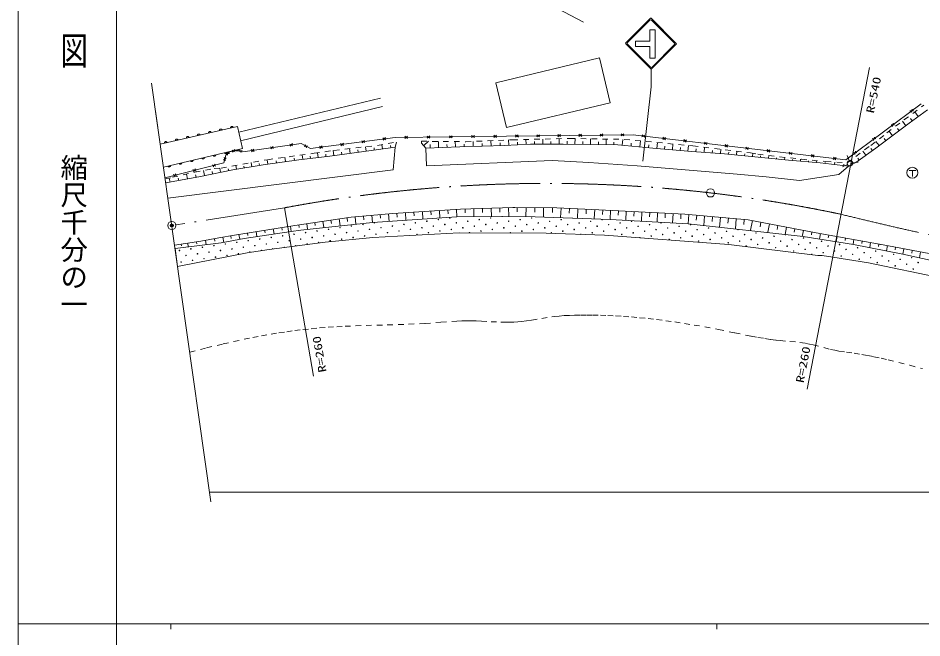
# Model space of a CAD drawing. Units: millimetres, scale not verified. Extents: x 20499 to 660499, y -46940 to 313060.
# Drawn here: x 20499 to 186038, y 135469 to 248928 of the extents above; entities that cross this region are included whole.
import ezdxf
from ezdxf.enums import TextEntityAlignment as Align

# ---------------------------------------------------------------- set-up
doc = ezdxf.new("R2010")
doc.units = ezdxf.units.MM
doc.header["$LTSCALE"] = 1000
doc.header["$PDMODE"] = 32
doc.header["$PDSIZE"] = 500
doc.linetypes.add('USER2', pattern=[18.5, 14.557377, -1.819672, 0.303279, -1.819672])
doc.linetypes.add('USER3', pattern=[2, 1, -1])
for name, color, linetype, lineweight in [('M-BGD', 7, 'Continuous', 13), ('M-BGD-CRST', 7, 'Continuous', 13), ('M-BMK-LINE', 2, 'USER2', 13), ('M-BMK-SRVR', 3, 'Continuous', 13), ('M-STR-HTXT', 7, 'Continuous', 13), ('M-STR-STRC', 7, 'Continuous', 13), ('M-TTL', 2, 'Continuous', 13), ('M-TTL-BAND', 7, 'Continuous', 13)]:
    doc.layers.add(name, color=color, linetype=linetype, lineweight=lineweight)
doc.layers.add('M-OTRS', color=6, linetype='Continuous')
doc.styles.add('@ＭＳ ゴシック', font='')
doc.styles.add('ＭＳ ゴシック', font='')
doc.styles.get('@ＭＳ ゴシック').set_extended_font_data('@MS Gothic')
doc.styles.get('ＭＳ ゴシック').set_extended_font_data('MS Gothic')

# ---------------------------------------------------------------- blocks, each defined once
blk = doc.blocks.new('BUHIN1')
at = {"color": 3, "linetype": 'Continuous', "lineweight": 13}
for radius in [750, 22.5]:
    blk.add_circle((0, 0), radius, dxfattribs=at)
blk = doc.blocks.new('BUHIN13')
at = {"color": 6, "linetype": 'Continuous', "lineweight": 13}
for radius in [50, 1.5]:
    blk.add_circle((0, 0), radius, dxfattribs=at)
blk = doc.blocks.new('BUHIN8')
at = {"color": 7, "linetype": 'Continuous', "lineweight": 13}
blk.add_lwpolyline([(0, 250), (58, 230), (106, 200), (161, 152), (191, 98), (209, 39), (209, -39), (191, -98), (161, -152), (106, -201), (58, -231), (0, -250)], dxfattribs=at)
blk = doc.blocks.new('BUHIN10')
at = {"color": 7, "linetype": 'Continuous', "lineweight": 13}
blk.add_circle((0, 0), 500, dxfattribs=at)
blk = doc.blocks.new('BUHIN11')
at = {"color": 7, "linetype": 'Continuous', "lineweight": 13}
for p, q in [((-201, 250), (201, -250)), ((-201, -250), (201, 250))]:
    blk.add_line(p, q, dxfattribs=at)

msp = doc.modelspace()

# ---------------------------------------------------------------- linework, layer by layer
at = {"layer": 'M-BGD'}
for p, q in [((107992, 237056), (126957, 241628)), ((126957, 241628), (128931, 233443)), ((109966, 228871), (107992, 237056)), ((86878, 234274), (60922, 228018)), ((128931, 233443), (109966, 228871)), ((45677, 231892), (46524, 225880)), ((87248, 232738), (61256, 226473)), ((172084, 223002), (185885, 233246)), ((187070, 232146), (183684, 229690)), ((185377, 230918), (184756, 231774)), ((184249, 230100), (183943, 230521)), ((46524, 225880), (60663, 229098)), ((60663, 229098), (61629, 225074)), ((183684, 229690), (177588, 225118)), ((181855, 228319), (181548, 228729)), ((183075, 229233), (182455, 230059)), ((74040, 225034), (89534, 227066)), ((89534, 227066), (109939, 227320)), ((109939, 227320), (133138, 227574)), ((119602, 225880), (119602, 226850)), ((122494, 225844), (122512, 226880)), ((125349, 225796), (125366, 226832)), ((133138, 227574), (155913, 224864)), ((179417, 226490), (179116, 226891)), ((180636, 227404), (180025, 228219)), ((61679, 224441), (72347, 225965)), ((72347, 225965), (74040, 225034)), ((84264, 224568), (84156, 225374)), ((85745, 224766), (85693, 225156)), ((89534, 225288), (86486, 224864)), ((87248, 224970), (87137, 225766)), ((88772, 225182), (88714, 225604)), ((89534, 225288), (89196, 221139)), ((89788, 226219), (89534, 225288)), ((94360, 226388), (94360, 226050)), ((95207, 225118), (94360, 226050)), ((94784, 225584), (95654, 226375)), ((101388, 225372), (95207, 225118)), ((95980, 225150), (95955, 225761)), ((97525, 225214), (97478, 226356)), ((99070, 225277), (99049, 225809)), ((100616, 225341), (100575, 226324)), ((109600, 225626), (101388, 225372)), ((102209, 225398), (102195, 225853)), ((103852, 225449), (103824, 226357)), ((105494, 225499), (105480, 225961)), ((107137, 225550), (107108, 226487)), ((108779, 225601), (108764, 226076)), ((114342, 225880), (109600, 225626)), ((110391, 225669), (110340, 226615)), ((111971, 225753), (111947, 226209)), ((113552, 225838), (113506, 226702)), ((114342, 225880), (115442, 225880)), ((120353, 225880), (114342, 225880)), ((115094, 225880), (115094, 226310)), ((115442, 225880), (116543, 225880)), ((116543, 225880), (117813, 225880)), ((116596, 225880), (116596, 226777)), ((117813, 225880), (119168, 225880)), ((118099, 225880), (118099, 226347)), ((119168, 225880), (120353, 225880)), ((130344, 225711), (120353, 225880)), ((121067, 225868), (121075, 226377)), ((123921, 225820), (123930, 226338)), ((126776, 225772), (126785, 226290)), ((128203, 225748), (128221, 226783)), ((129631, 225723), (129639, 226241)), ((136778, 225118), (130344, 225711)), ((131148, 225637), (131249, 226732)), ((132757, 225489), (132808, 226045)), ((134365, 225341), (134468, 226449)), ((135974, 225192), (136025, 225745)), ((137489, 225059), (137581, 226155)), ((138912, 224941), (138957, 225481)), ((140334, 224822), (140423, 225886)), ((141757, 224704), (141800, 225228)), ((143179, 224586), (143265, 225618)), ((146145, 224367), (146209, 225284)), ((178198, 225576), (177609, 226361)), ((61629, 225074), (47131, 221651)), ((58208, 222409), (58546, 223848)), ((58546, 223848), (59224, 224441)), ((59224, 224441), (60748, 224780)), ((60748, 224780), (61679, 224441)), ((77596, 223679), (71924, 223002)), ((72633, 223087), (72538, 223885)), ((74051, 223256), (74002, 223669)), ((75469, 223425), (75367, 224278)), ((76887, 223595), (76835, 224035)), ((86486, 224864), (77596, 223679)), ((78337, 223778), (78217, 224676)), ((79819, 223976), (79760, 224414)), ((81300, 224173), (81187, 225026)), ((82782, 224371), (82727, 224785)), ((95207, 225118), (95292, 221901)), ((143890, 224526), (136778, 225118)), ((149902, 224102), (143890, 224526)), ((144642, 224473), (144677, 224969)), ((147648, 224261), (147677, 224683)), ((149151, 224155), (149205, 224925)), ((161586, 222917), (149902, 224102)), ((150632, 224028), (150669, 224387)), ((152093, 223880), (152163, 224570)), ((153553, 223732), (153587, 224064)), ((155014, 223584), (155076, 224191)), ((155913, 224864), (172084, 223002)), ((156474, 223436), (156501, 223696)), ((157935, 223288), (157985, 223786)), ((172687, 222840), (172371, 223789)), ((177588, 225118), (173947, 222494)), ((175768, 223806), (175225, 224560)), ((176981, 224681), (176703, 225067)), ((47407, 219710), (58208, 222409)), ((65404, 222070), (59816, 221139)), ((60515, 221256), (60397, 221964)), ((61912, 221488), (61851, 221852)), ((63309, 221721), (63185, 222466)), ((64706, 221954), (64642, 222335)), ((71924, 223002), (65404, 222070)), ((66219, 222187), (66104, 222991)), ((67849, 222420), (67792, 222820)), ((69479, 222653), (69366, 223446)), ((71109, 222886), (71053, 223279)), ((95292, 221901), (118321, 222832)), ((118321, 222832), (125010, 222494)), ((125010, 222494), (133900, 221901)), ((133900, 221901), (152188, 220377)), ((159395, 223140), (159420, 223377)), ((160856, 222991), (160902, 223444)), ((167428, 222409), (161586, 222917)), ((162316, 222854), (162335, 223064)), ((163777, 222727), (163810, 223104)), ((165237, 222600), (165253, 222781)), ((166698, 222473), (166729, 222825)), ((172592, 221816), (167428, 222409)), ((168289, 222311), (168310, 222492)), ((170010, 222113), (170061, 222558)), ((172399, 222140), (171507, 221689)), ((171732, 221915), (171762, 222180)), ((173947, 222494), (172592, 221816)), ((173270, 222155), (172924, 222846)), ((173341, 222433), (174332, 222566)), ((174554, 222932), (174289, 223299)), ((89196, 221139), (47936, 215982)), ((51509, 219510), (51349, 220367)), ((53097, 219806), (53011, 220266)), ((59816, 221139), (53890, 219954)), ((54631, 220102), (54448, 221016)), ((56112, 220399), (56022, 220849)), ((57594, 220695), (57441, 221461)), ((59075, 220991), (59005, 221346)), ((152188, 220377), (157522, 219869)), ((163618, 219192), (170814, 220292)), ((170814, 220292), (172592, 221816)), ((183675, 221013), (184895, 221013)), ((184285, 221013), (184285, 219933)), ((47541, 218768), (53890, 219954)), ((48334, 218917), (48198, 219647)), ((49922, 219213), (49848, 219609)), ((157522, 219869), (163618, 219192)), ((89111, 213180), (101557, 213942)), ((96112, 213609), (96155, 212915)), ((97668, 213704), (97752, 212326)), ((99224, 213799), (99265, 213115)), ((100779, 213895), (100863, 212536)), ((101557, 213942), (111124, 214281)), ((102354, 213971), (102379, 213282)), ((103949, 214027), (103999, 212607)), ((105543, 214084), (105569, 213351)), ((107138, 214140), (107191, 212632)), ((108732, 214197), (108760, 213420)), ((110327, 214253), (110384, 212657)), ((111124, 214281), (111463, 214281)), ((111124, 214281), (119168, 214196)), ((111929, 214273), (111920, 213471)), ((113537, 214256), (113520, 212635)), ((115146, 214239), (115137, 213410)), ((116755, 214222), (116737, 212527)), ((118364, 214205), (118355, 213339)), ((119168, 214196), (126872, 213858)), ((119939, 214163), (119862, 212422)), ((121479, 214095), (121442, 213233)), ((123020, 214027), (122945, 212319)), ((124561, 213960), (124524, 213113)), ((126102, 213892), (126028, 212215)), ((126872, 213858), (142620, 213011)), ((127588, 213820), (127544, 212993)), ((129020, 213743), (128931, 212086)), ((130451, 213666), (130407, 212835)), ((131883, 213589), (131793, 211923)), ((71162, 210979), (81491, 212503)), ((77802, 211959), (77893, 211343)), ((79278, 212177), (79469, 210881)), ((80753, 212394), (80854, 211715)), ((81491, 212503), (89111, 213180)), ((82253, 212571), (82377, 211183)), ((83777, 212706), (83838, 212024)), ((85301, 212842), (85421, 211495)), ((85421, 211495), (100863, 212536)), ((86825, 212977), (86886, 212288)), ((88349, 213113), (88475, 211701)), ((89889, 213228), (89933, 212515)), ((91445, 213323), (91532, 211907)), ((93001, 213418), (93044, 212715)), ((94556, 213514), (94642, 212117)), ((100863, 212536), (113520, 212635)), ((113520, 212635), (128931, 212086)), ((128931, 212086), (143196, 211243)), ((133315, 213512), (133270, 212677)), ((134746, 213435), (134656, 211761)), ((136178, 213358), (136133, 212519)), ((137609, 213281), (137519, 211598)), ((139041, 213204), (138996, 212360)), ((140473, 213127), (140382, 211436)), ((141904, 213050), (141859, 212202)), ((142620, 213011), (154220, 211995)), ((143345, 212948), (143196, 211243)), ((144795, 212821), (144720, 211958)), ((146245, 212694), (146092, 210949)), ((147695, 212567), (147618, 211685)), ((149145, 212440), (148989, 210656)), ((150595, 212313), (150516, 211411)), ((152045, 212186), (151885, 210362)), ((153495, 212059), (153414, 211137)), ((154220, 211995), (166666, 209624)), ((60155, 209201), (71162, 210979)), ((67231, 210344), (67382, 209412)), ((68804, 210598), (68881, 210122)), ((70376, 210852), (70534, 209877)), ((71900, 211088), (71973, 210594)), ((72262, 210132), (85421, 211495)), ((73376, 211306), (73529, 210264)), ((74851, 211524), (74933, 210971)), ((76327, 211741), (76499, 210573)), ((143196, 211243), (164295, 208947)), ((154998, 211847), (154662, 210081)), ((156554, 211551), (156397, 210725)), ((158110, 211254), (157816, 209713)), ((159665, 210958), (159529, 210242)), ((161221, 210662), (160969, 209341)), ((162777, 210365), (162661, 209760)), ((53974, 208100), (57276, 208693)), ((57276, 208693), (60155, 209201)), ((57700, 207762), (61933, 208608)), ((57996, 208820), (58166, 207855)), ((59435, 209074), (59518, 208608)), ((60941, 209328), (61085, 208439)), ((61933, 208608), (70534, 209877)), ((62514, 209582), (62584, 209149)), ((64086, 209836), (64230, 208947)), ((65659, 210090), (65732, 209635)), ((70534, 209877), (72262, 210132)), ((85470, 208778), (76750, 207931)), ((101303, 209624), (85470, 208778)), ((117220, 209540), (101303, 209624)), ((127888, 209201), (117220, 209540)), ((150664, 207508), (127888, 209201)), ((164333, 210069), (164123, 208968)), ((164295, 208947), (173524, 207508)), ((165888, 209773), (165789, 209251)), ((166666, 209624), (178942, 207423)), ((167433, 209487), (167254, 208486)), ((168968, 209212), (168881, 208729)), ((170502, 208937), (170336, 208006)), ((172037, 208661), (171957, 208213)), ((49164, 207338), (53974, 208100)), ((49249, 206735), (57700, 207762)), ((50376, 207530), (50426, 207215)), ((51569, 207719), (51678, 207030)), ((53172, 207973), (53232, 207600)), ((54800, 208249), (54947, 207428)), ((56451, 208545), (56533, 208088)), ((76750, 207931), (66505, 206576)), ((167004, 205476), (150664, 207508)), ((173571, 208386), (173417, 207525)), ((173524, 207508), (182566, 205721)), ((175106, 208111), (175027, 207670)), ((176640, 207836), (176478, 206929)), ((178175, 207561), (178091, 207095)), ((178434, 207508), (178942, 207423)), ((178942, 207423), (189610, 205391)), ((179704, 207278), (179524, 206331)), ((181228, 206988), (181137, 206510)), ((49717, 203440), (49249, 206735)), ((62441, 205984), (49717, 203440)), ((62441, 205984), (49717, 203440)), ((66505, 206576), (62441, 205984)), ((167004, 205476), (167766, 205476)), ((167766, 205476), (167004, 205476)), ((169714, 205137), (167766, 205476)), ((182752, 206698), (182566, 205721)), ((182566, 205721), (198754, 202089)), ((184276, 206407), (184178, 205890)), ((185800, 206117), (185592, 205025)), ((176233, 204121), (169714, 205137)), ((190880, 201073), (176233, 204121))]:
    msp.add_line(p, q, dxfattribs=at)
at = {"layer": 'M-BGD', "linetype": 'USER3'}
for p, q in [((182752, 230283), (186393, 232992)), ((179620, 227912), (182752, 230283)), ((111040, 226642), (121538, 226896)), ((121538, 226896), (131529, 226727)), ((176656, 225626), (179620, 227912)), ((78358, 224695), (86317, 225626)), ((86317, 225626), (89788, 226219)), ((94360, 226388), (102488, 226304)), ((102488, 226304), (111040, 226642)), ((131529, 226727), (144060, 225542)), ((144060, 225542), (154643, 224272)), ((172338, 222409), (176656, 225626)), ((66166, 223002), (74718, 224187)), ((74718, 224187), (78358, 224695)), ((154643, 224272), (155998, 224018)), ((155998, 224018), (163956, 223086)), ((57700, 221478), (66166, 223002)), ((163956, 223086), (168444, 222663)), ((168444, 222663), (172338, 222409)), ((48810, 219784), (52874, 220716)), ((52874, 220716), (56430, 221393)), ((56430, 221393), (57700, 221478)), ((47440, 219476), (48810, 219784))]:
    msp.add_line(p, q, dxfattribs=at)
msp.add_lwpolyline([(51938, 187796), (55009, 188550), (58084, 189284), (59984, 189718), (61889, 190133), (63484, 190461), (65083, 190770), (66844, 191082), (68275, 191314), (69718, 191527), (71195, 191724), (72675, 191902), (74196, 192064), (75720, 192206), (77286, 192332), (78862, 192438), (80390, 192522), (82309, 192604), (84227, 192666), (88125, 192764), (92022, 192882), (95038, 193030), (97941, 193260), (100844, 193469), (101802, 193513), (102761, 193536), (103420, 193538), (104391, 193511), (105362, 193464), (107133, 193357), (108913, 193270), (109701, 193252), (110488, 193255), (111294, 193284), (111999, 193334), (112703, 193404), (113624, 193520), (114554, 193657), (116404, 193958), (118257, 194238), (118744, 194300), (119619, 194390), (120496, 194460), (121463, 194517), (122432, 194553), (123542, 194572), (124662, 194572), (125772, 194554), (127143, 194529), (128512, 194484), (129931, 194417), (131358, 194329), (132845, 194217), (134330, 194085), (135893, 193925), (137455, 193745), (139114, 193532), (140771, 193300), (142554, 193029), (144334, 192738), (146289, 192397), (148240, 192036), (148801, 191929), (151782, 191308), (154762, 190707), (156010, 190478), (157260, 190268), (158307, 190112), (159357, 189976), (160062, 189897), (161858, 189740), (163659, 189561), (164803, 189389), (165467, 189255), (166127, 189101), (169290, 188288), (170062, 188127), (170848, 187984), (172230, 187767), (173625, 187568), (175048, 187357), (176150, 187159), (177258, 186940), (178557, 186660), (179863, 186357), (181835, 185872), (183813, 185365), (186120, 184768)], dxfattribs=at)
at = {"layer": 'M-BGD'}
for centre, radius in [((184285, 220623), 1000), ((97461, 212047), 50), ((99561, 212346), 50), ((104961, 212041), 50), ((107061, 212339), 50), ((112461, 212035), 50), ((114561, 212333), 50), ((119961, 212028), 50), ((127461, 212022), 50), ((77359, 210265), 50), ((79460, 210563), 50), ((81560, 210861), 50), ((83660, 211159), 50), ((84859, 210258), 50), ((85760, 211457), 50), ((86960, 210556), 50), ((89060, 210855), 50), ((91160, 211153), 50), ((92359, 210252), 50), ((93260, 211451), 50), ((94460, 210550), 50), ((95361, 211749), 50), ((96560, 210848), 50), ((98660, 211146), 50), ((99859, 210245), 50), ((100760, 211445), 50), ((101960, 210544), 50), ((102861, 211743), 50), ((104060, 210842), 50), ((106160, 211140), 50), ((107359, 210239), 50), ((108260, 211438), 50), ((109460, 210537), 50), ((110361, 211737), 50), ((111560, 210836), 50), ((113660, 211134), 50), ((114859, 210233), 50), ((115760, 211432), 50), ((116960, 210531), 50), ((117861, 211730), 50), ((119060, 210829), 50), ((121160, 211127), 50), ((122359, 210226), 50), ((123260, 211426), 50), ((124460, 210525), 50), ((125361, 211724), 50), ((126560, 210823), 50), ((128660, 211121), 50), ((129859, 210220), 50), ((130760, 211419), 50), ((131960, 210518), 50), ((132861, 211717), 50), ((134060, 210816), 50), ((136160, 211115), 50), ((137359, 210214), 50), ((138260, 211413), 50), ((139460, 210512), 50), ((141560, 210810), 50), ((143660, 211108), 50), ((144859, 210207), 50), ((146960, 210505), 50), ((66858, 208774), 50), ((68958, 209072), 50), ((71059, 209370), 50), ((73159, 209668), 50), ((74358, 208767), 50), ((75259, 209966), 50), ((76458, 209065), 50), ((78559, 209364), 50), ((80659, 209662), 50), ((81858, 208761), 50), ((82759, 209960), 50), ((83958, 209059), 50), ((86059, 209357), 50), ((88159, 209655), 50), ((90259, 209954), 50), ((93559, 209351), 50), ((95659, 209649), 50), ((97759, 209947), 50), ((105259, 209941), 50), ((110659, 209636), 50), ((112759, 209934), 50), ((118159, 209630), 50), ((120259, 209928), 50), ((125659, 209624), 50), ((127759, 209922), 50), ((131059, 209319), 50), ((133159, 209617), 50), ((135259, 209915), 50), ((136458, 209014), 50), ((138559, 209313), 50), ((140659, 209611), 50), ((141858, 208710), 50), ((142759, 209909), 50), ((143958, 209008), 50), ((146059, 209306), 50), ((148159, 209604), 50), ((149358, 208703), 50), ((150259, 209903), 50), ((151458, 209002), 50), ((153559, 209300), 50), ((155659, 209598), 50), ((156858, 208697), 50), ((158958, 208995), 50), ((164358, 208691), 50), ((54257, 206984), 50), ((56357, 207282), 50), ((58457, 207581), 50), ((60557, 207879), 50), ((61757, 206978), 50), ((62658, 208177), 50), ((63857, 207276), 50), ((64758, 208475), 50), ((65957, 207574), 50), ((68057, 207872), 50), ((70158, 208171), 50), ((71357, 207270), 50), ((72258, 208469), 50), ((73457, 207568), 50), ((75557, 207866), 50), ((77658, 208164), 50), ((79758, 208463), 50), ((139758, 208412), 50), ((145158, 208107), 50), ((147258, 208405), 50), ((150557, 207802), 50), ((152658, 208101), 50), ((153857, 207200), 50), ((154758, 208399), 50), ((155957, 207498), 50), ((158057, 207796), 50), ((159257, 206895), 50), ((160158, 208094), 50), ((161357, 207193), 50), ((162258, 208392), 50), ((163457, 207491), 50), ((165557, 207790), 50), ((166757, 206889), 50), ((167658, 208088), 50), ((168857, 207187), 50), ((170957, 207485), 50), ((174257, 206882), 50), ((50056, 206388), 50), ((51255, 205487), 50), ((52156, 206686), 50), ((53356, 205785), 50), ((55456, 206083), 50), ((57556, 206381), 50), ((58755, 205480), 50), ((59656, 206680), 50), ((60856, 205779), 50), ((162556, 206292), 50), ((164656, 206590), 50), ((165856, 205689), 50), ((167956, 205988), 50), ((170056, 206286), 50), ((171255, 205385), 50), ((172156, 206584), 50), ((173356, 205683), 50), ((175456, 205981), 50), ((177556, 206279), 50), ((178755, 205378), 50), ((180856, 205677), 50), ((50354, 204288), 50), ((52455, 204586), 50), ((54555, 204884), 50), ((56655, 205182), 50), ((174555, 204782), 50), ((176655, 205080), 50), ((177854, 204179), 50), ((179955, 204477), 50), ((181154, 203576), 50), ((182055, 204776), 50), ((183254, 203875), 50), ((184155, 205074), 50), ((185354, 204173), 50), ((184453, 202974), 50)]:
    msp.add_circle(centre, radius, dxfattribs=at)
for centre, start, end in [((109161, 212638), 228.13314, 312.7611), ((122061, 212327), 173.43583, 2.48641), ((152359, 210201), 110.11975, 57.46195), ((91458, 209053), 68.96497, 117.15212), ((103159, 209643), 325.49647, 213.89891), ((123559, 209325), 13.97308, 162.38659), ((134358, 208716), 0.6492, 170.84858), ((161059, 209293), 166.90801, 0.67369), ((69257, 206971), 329.28185, 225.78658), ((62956, 206077), 348.01371, 208.56198), ((65056, 206375), 357.12224, 199.45345), ((67156, 206673), 355.18003, 199.88841)]:
    msp.add_arc(centre, 50, start, end, dxfattribs=at)
at = {"layer": 'M-BGD-CRST'}
msp.add_line((116878, 251943), (124045, 248167), dxfattribs=at)
at = {"layer": 'M-BMK-LINE', "linetype": 'Continuous'}
for p, q in [((176439, 239855), (165040, 181021)), ((44949, 237022), (55830, 160389)), ((69299, 214196), (74633, 183378))]:
    msp.add_line(p, q, dxfattribs=at)
at = {"layer": 'M-BMK-LINE'}
msp.add_line((69299, 214196), (49390, 211076), dxfattribs=at)
for centre, radius, start, end in [((117305, -41333), 260000, 78.02792, 100.64005), ((326769, 844130), 650000, 256.15608, 274.13837)]:
    msp.add_arc(centre, radius, start, end, dxfattribs=at)
at = {"layer": 'M-OTRS'}
msp.add_point((48649, 210960), dxfattribs=at)
at = {"layer": 'M-STR-HTXT'}
msp.add_line((55582, 162137), (385106, 162137), dxfattribs=at)
at = {"layer": 'M-STR-STRC'}
for p, q in [((136297, 248884), (131795, 244382)), ((136227, 248559), (132121, 244453)), ((141041, 244282), (136439, 248884)), ((140715, 244353), (136509, 248559)), ((136187, 244690), (136209, 246755)), ((136209, 246755), (137208, 246755)), ((137208, 241603), (137208, 246755)), ((131795, 244241), (136397, 239639)), ((132121, 244170), (136326, 239964)), ((133600, 244690), (136187, 244690)), ((133600, 243737), (133600, 244690)), ((133600, 243737), (136232, 243737)), ((136209, 243737), (136209, 241603)), ((136538, 239639), (141041, 244141)), ((140715, 244070), (136609, 239964)), ((136209, 241603), (137208, 241603)), ((136469, 239610), (136469, 236335)), ((134916, 222748), (136469, 236335))]:
    msp.add_line(p, q, dxfattribs=at)
for centre, radius, start, end in [((136368, 248417), 200, 45, 135), ((136368, 248813), 100, 45, 135), ((131866, 244311), 100, 135, 225), ((132262, 244311), 200, 135, 225), ((140574, 244212), 200, 315, 45), ((140970, 244212), 100, 315, 45), ((136468, 240106), 200, 225, 315), ((136468, 239710), 100, 225, 315)]:
    msp.add_arc(centre, radius, start, end, dxfattribs=at)
at = {"layer": 'M-TTL'}
msp.add_line((20499, 313060), (20499, -46940), dxfattribs=at)
at = {"layer": 'M-TTL-BAND'}
for p, q in [((38499, 303060), (38499, -46940)), ((20499, 138060), (559499, 138060)), ((48499, 138060), (48499, 137060)), ((148499, 138060), (148499, 137060))]:
    msp.add_line(p, q, dxfattribs=at)

# ---------------------------------------------------------------- block references
at = {"layer": 'M-BGD'}
for name, p, rotation in [('BUHIN11', (184160, 231966), 306.58521), ('BUHIN8', (57633, 228409), 102.82195), ('BUHIN8', (59653, 228868), 102.82195), ('BUHIN11', (180710, 229405), 306.58521), ('BUHIN8', (49554, 226570), 102.82195), ('BUHIN8', (51574, 227030), 102.82195), ('BUHIN8', (53594, 227489), 102.82195), ('BUHIN8', (55614, 227949), 102.82195), ('BUHIN11', (87597, 226812), 277.47154), ('BUHIN11', (91575, 227092), 270.71319), ('BUHIN11', (95656, 227143), 270.71319), ('BUHIN11', (99737, 227193), 270.71319), ('BUHIN11', (103818, 227244), 270.71319), ('BUHIN11', (107899, 227295), 270.71319), ('BUHIN11', (111872, 227342), 270.62729), ('BUHIN11', (115739, 227384), 270.62729), ('BUHIN11', (119605, 227426), 270.62729), ('BUHIN11', (123472, 227469), 270.62729), ('BUHIN11', (127338, 227511), 270.62729), ('BUHIN11', (131205, 227553), 270.62729), ('BUHIN11', (135036, 227349), 263.21428), ('BUHIN11', (138832, 226897), 263.21428), ('BUHIN11', (177260, 226844), 306.58521), ('BUHIN8', (47534, 226110), 102.82195), ('BUHIN11', (67013, 225203), 278.13013), ('BUHIN11', (70569, 225711), 278.13013), ('BUHIN11', (73194, 225500), 241.1931), ('BUHIN11', (75977, 225288), 277.47154), ('BUHIN11', (79850, 225796), 277.47154), ('BUHIN11', (83724, 226304), 277.47154), ('BUHIN11', (142628, 226445), 263.21428), ('BUHIN11', (146424, 225994), 263.21428), ('BUHIN11', (150219, 225542), 263.21428), ('BUHIN11', (154015, 225090), 263.21428), ('BUHIN8', (56451, 223852), 283.28619), ('BUHIN8', (58522, 224341), 283.28619), ('BUHIN11', (58885, 224145), 311.17393), ('BUHIN11', (59986, 224611), 282.5408), ('BUHIN8', (60593, 224830), 283.28619), ('BUHIN11', (61214, 224611), 249.99211), ('BUHIN11', (63457, 224695), 278.13013), ('BUHIN11', (157935, 224632), 263.43164), ('BUHIN11', (161977, 224166), 263.43164), ('BUHIN11', (166020, 223701), 263.43164), ('BUHIN11', (173809, 224283), 306.58521), ('BUHIN8', (48167, 221895), 283.28619), ('BUHIN8', (50238, 222384), 283.28619), ('BUHIN8', (52309, 222874), 283.28619), ('BUHIN8', (54380, 223363), 283.28619), ('BUHIN11', (56408, 221959), 284.03377), ('BUHIN11', (58377, 223129), 346.78162), ('BUHIN11', (170063, 223235), 263.43164), ('BUHIN11', (49207, 220160), 284.03377), ('BUHIN11', (52808, 221059), 284.03377)]:
    msp.add_blockref(name, p, dxfattribs=dict(at, rotation=rotation))
msp.add_blockref('BUHIN10', (172845, 222366), dxfattribs=at)
at = {"layer": 'M-BMK-SRVR'}
for p in [(147305, 216930), (48649, 210960)]:
    msp.add_blockref('BUHIN1', p, dxfattribs=at)
at = {"layer": 'M-OTRS'}
msp.add_blockref('BUHIN13', (48649, 210960), dxfattribs=at)

# ---------------------------------------------------------------- texts
at = {"layer": 'M-BGD', "style": 'ＭＳ ゴシック', "width": 1.35}
for s, rotation, p in [('R=540', 78.5, (177662, 231327)), ('R=260', 99.9, (77425, 184276)), ('R=260', 79.1, (164794, 181978))]:
    msp.add_text(s, height=1466, rotation=rotation, dxfattribs=at).set_placement(p, align=Align.BOTTOM_LEFT)
at = {"layer": 'M-TTL-BAND', "style": '@ＭＳ ゴシック', "width": 1.4}
msp.add_text('平  面  図', height=3666, rotation=270, dxfattribs=at).set_placement((27776, 274534), align=Align.BOTTOM_LEFT)
at = {"layer": 'M-TTL-BAND', "style": '@ＭＳ ゴシック'}
msp.add_text('縮尺千分の一', height=3666, rotation=270, dxfattribs=at).set_placement((27776, 224090), align=Align.BOTTOM_LEFT)

doc.saveas('drawing.dxf')
